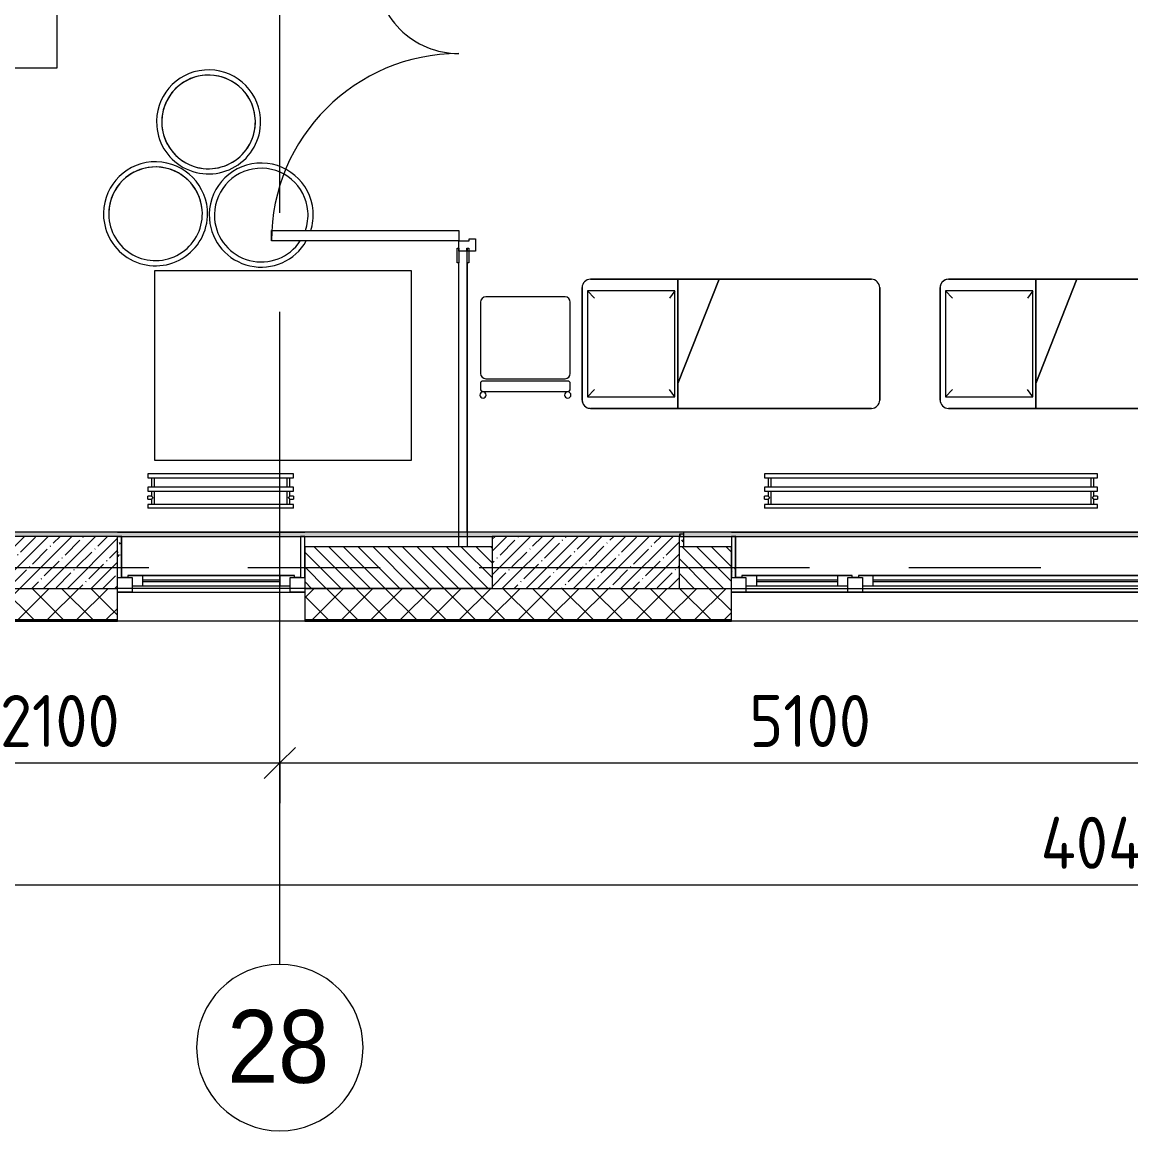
# Model space of a CAD drawing. Header units: millimetres. Extents: x 81382 to 274764, y -8553 to 29000.
# Drawn here: x 99472 to 104799, y -2706 to 2621 of the extents above; entities that cross this region are included whole.
import ezdxf

# ---------------------------------------------------------------- set-up
doc = ezdxf.new("R2010")
doc.units = ezdxf.units.MM
doc.linetypes.add('Осевая', pattern=[3175, 635, -476.25, 1587.5, -476.25])
for name, color, linetype, lineweight in [('A-ANNO-DIMS', 7, 'Continuous', 9), ('A-ANNO-DIMS-100', 7, 'Continuous', 9), ('A-DOOR', 7, 'Continuous', 9), ('A-DOOR-1', 7, 'Continuous', 13), ('A-DOOR-FRAM', 7, 'Continuous', 13), ('A-GLAZ', 7, 'Continuous', 9), ('A-GLAZ-1', 7, 'Continuous', 13), ('A-WALL', 7, 'Continuous', 9), ('I-WALL', 7, 'Continuous', 9), ('M-EQPM', 7, 'Continuous', 9), ('S-COLS', 7, 'Continuous', 9), ('Оси', 7, 'Continuous', 9), ('Оси-1', 7, 'Continuous', 20), ('Оси-2', 7, 'Осевая', 9)]:
    doc.layers.add(name, color=color, linetype=linetype, lineweight=lineweight)
for name, color, linetype, lineweight, true_color in [('A-WALL-1', 7, 'Continuous', 9, 0x3c3c3c), ('A-WALL-FNSH-1', 7, 'Continuous', 9, 0x3c3c3c), ('I-FURN-1', 7, 'Continuous', 9, 0xf0f0f0)]:
    doc.layers.add(name, color=color, linetype=linetype, lineweight=lineweight, true_color=true_color)
doc.styles.add('Arial', font='arial.ttf', dxfattribs={"width": 0.9, "height": 350})
doc.styles.add('ISOCPEUR', font='isocpeur.ttf', dxfattribs={"width": 0.9, "height": 250})
doc.dimstyles.new('ISO-2_5_0_9К_БОЛЬШОЙ', dxfattribs={"dimscale": 304.8, "dimtxt": 248.995294, "dimasz": 0.492126, "dimexe": 0.393701, "dimexo": 0.984252, "dimgap": 0, "dimtad": 1, "dimdec": 0, "dimrnd": 10, "dimzin": 0, "dimdsep": 46, "dimtxsty": 'ISOCPEUR', "dimblk1": 'OBLIQUE', "dimblk2": 'OBLIQUE', "dimsah": 1, "dimcen": 0.09, "dimdle": 0.393701, "dimazin": 0, "dimtfac": 1, "dimtdec": 4, "dimtix": 1, "dimtmove": 0, "dimatfit": 3, "dimfxl": 1, "dimtvp": 1, "dimtolj": 1, "dimtzin": 0, "dimarcsym": 2})
pattern_1 = [(0, (0, 0), (121.92, 30.48), [10.058, -81.382, 10.058, -81.382, -487.68]), (0, (0, 0), (121.92, 30.48), [-182.88, 10.058, -172.822, 10.058, -81.382, -213.36]), (0, (0, 0), (121.92, 30.48), [-457.2, 10.058, -50.902, 10.058, -142.342]), (120, (45.72, 15.24), (-87.356454, 90.345817), [10.058, -81.382, 10.058, -81.382, -487.68]), (120, (45.72, 15.24), (-87.356454, 90.345817), [-182.88, 10.058, -172.822, 10.058, -81.382, -213.36]), (120, (45.72, 15.24), (-87.356454, 90.345817), [-457.2, 10.058, -50.902, 10.058, -142.342]), (240, (60.96, 76.2), (-34.563546, -120.825817), [10.058, -81.382, 10.058, -81.382, -487.68]), (240, (60.96, 76.2), (-34.563546, -120.825817), [-182.88, 10.058, -172.822, 10.058, -81.382, -213.36]), (240, (60.96, 76.2), (-34.563546, -120.825817), [-457.2, 10.058, -50.902, 10.058, -142.342])]

# ---------------------------------------------------------------- blocks, each defined once
blk = doc.blocks.new('BSC_Колонна _Прямоугольная - 250х900-23282983-План размещения напольных электротехнических лючков и розеток 3 этажа в осях 23-33')
at = {"layer": 'S-COLS'}
h = blk.add_hatch(dxfattribs=at)
h.set_pattern_fill('FP_8', color=256, style=0, pattern_type=2)
h.set_pattern_definition([(45, (-99480, -25), (-57.024626, 57.024626), []), (45, (-99422.975, -25), (-57.024626, 57.024626), [100.806, -20.161, 3.353, -16.808])])
h.paths.add_polyline_path([(-302, -125), (450, -125), (450, 125), (-450, 125), (-450, -125)])
for p, q in [((450, 125), (-450, 125)), ((-450, 125), (-450, -125)), ((450, -125), (450, 125)), ((-450, -125), (450, -125))]:
    blk.add_line(p, q, dxfattribs=at)
blk = doc.blocks.new('BSC_Колонна _Прямоугольная - 250х900-V2-План размещения напольных электротехнических лючков и розеток 3 этажа в осях 23-33')
at = {"layer": 'S-COLS'}
h = blk.add_hatch(dxfattribs=at)
h.set_pattern_fill('FP_15', color=256, style=0, pattern_type=2)
h.set_pattern_definition([(45, (-102180, -25), (-57.024626, 57.024626), []), (45, (-102122.975, -25), (-57.024626, 57.024626), [100.806, -20.161, 3.353, -16.808])])
h.paths.add_polyline_path([(-450, -125), (450, -125), (450, 125), (-450, 125)])
for p, q in [((450, 125), (-450, 125)), ((-450, 125), (-450, -125)), ((450, -125), (450, 125)), ((-450, -125), (450, -125))]:
    blk.add_line(p, q, dxfattribs=at)
blk = doc.blocks.new('120_Окно_СКБ_2Ст_Фрамуга сверху - 120_Окно_СКБ_2Ст_2300х2500_h_ ДОО-19727959-План размещения напольных электротехнических лючков и розеток 3 этажа в осях 23-33')
at = {"layer": 'A-GLAZ'}
for p, q in [((1150, -57), (-1150, -57)), ((-1080, -57), (1080, -57)), ((-1130, -127), (-1100, -127)), ((-1030, -107), (470, -107)), ((470, -117), (-1030, -117)), ((540, -127), (570, -127)), ((540, -127), (570, -127)), ((640, -107), (1030, -107)), ((1030, -117), (640, -117)), ((1100, -127), (1130, -127))]:
    blk.add_line(p, q, dxfattribs=at)
at = {"layer": 'A-GLAZ-1'}
for p, q in [((-1150, -127), (-1150, -57)), ((-1150, -57), (-1080, -57)), ((-1080, -57), (-1080, -127)), ((520, -87), (-1080, -87)), ((-1080, -87), (-1080, -127)), ((-1030, -137), (-1030, -87)), ((470, -137), (470, -87)), ((520, -127), (520, -57)), ((520, -57), (590, -57)), ((520, -127), (520, -87)), ((590, -57), (590, -127)), ((1080, -87), (590, -87)), ((590, -87), (590, -127)), ((640, -137), (640, -87)), ((1030, -137), (1030, -87)), ((1080, -127), (1080, -57)), ((1080, -57), (1150, -57)), ((1080, -127), (1080, -87)), ((1150, -57), (1150, -127)), ((-1080, -127), (-1150, -127)), ((-1080, -127), (-1100, -127)), ((-1100, -127), (-1100, -137)), ((-1100, -137), (540, -137)), ((540, -137), (-1100, -137)), ((590, -127), (520, -127)), ((540, -127), (520, -127)), ((540, -137), (540, -127)), ((590, -127), (570, -127)), ((570, -127), (570, -137)), ((570, -137), (1100, -137)), ((1100, -137), (570, -137)), ((1150, -127), (1080, -127)), ((1100, -127), (1080, -127)), ((1100, -137), (1100, -127))]:
    blk.add_line(p, q, dxfattribs=at)
blk = doc.blocks.new('120_Окно_СКБ_1Ст - 120_Окно_СКБ_1Ст 900х2500_h_ с форточкой-V32-План размещения напольных электротехнических лючков и розеток 3 этажа в осях 23-33')
at = {"layer": 'A-GLAZ'}
for p, q in [((450, -57), (-450, -57)), ((-430, -127), (-400, -127)), ((-330, -107), (330, -107)), ((330, -117), (-330, -117)), ((400, -127), (430, -127))]:
    blk.add_line(p, q, dxfattribs=at)
at = {"layer": 'A-GLAZ-1'}
for p, q in [((-450, -127), (-450, -57)), ((-450, -57), (-380, -57)), ((-380, -57), (-380, -127)), ((380, -87), (-380, -87)), ((-380, -87), (-380, -127)), ((-330, -137), (-330, -87)), ((330, -137), (330, -87)), ((380, -127), (380, -57)), ((380, -57), (450, -57)), ((380, -127), (380, -87)), ((450, -57), (450, -127)), ((-380, -127), (-450, -127)), ((-380, -127), (-400, -127)), ((-400, -127), (-400, -137)), ((-400, -137), (400, -137)), ((400, -137), (-400, -137)), ((450, -127), (380, -127)), ((400, -127), (380, -127)), ((400, -137), (400, -127))]:
    blk.add_line(p, q, dxfattribs=at)
blk = doc.blocks.new('Bed - Small Sizes - 1_119-V71-План размещения напольных электротехнических лючков и розеток 3 этажа в осях 23-33')
at = {"layer": 'I-FURN-1'}
for p, q in [((247.3, 0), (-292.7, 0)), ((-292.7, 0), (247.3, 0)), ((247.3, 0), (-292.7, 0)), ((-292.7, 0), (247.3, 0)), ((-332.7, -40), (-332.7, -460)), ((-332.7, -460), (-332.7, -40)), ((-332.7, -40), (-332.7, -460)), ((-332.7, -460), (-332.7, -40)), ((-277.5, -26.2), (-242.7, -60)), ((232.5, -26.2), (-277.5, -26.2)), ((-277.5, -26.2), (-277.5, -446.2)), ((232.5, -26.2), (-277.5, -26.2)), ((-277.5, -26.2), (-277.5, -446.2)), ((232.5, -26.2), (197.3, -60)), ((232.5, -446.2), (232.5, -26.2)), ((232.5, -446.2), (232.5, -26.2)), ((287.3, -460), (287.3, -40)), ((287.3, -40), (287.3, -460)), ((287.3, -657.7), (287.3, -40)), ((287.3, -40), (287.3, -657.7)), ((-277.5, -446.2), (-242.7, -420)), ((232.5, -446.2), (197.3, -420)), ((-332.7, -460), (-212.7, -460)), ((-212.7, -460), (-332.7, -460)), ((-332.7, -460), (-332.7, -1390)), ((-332.7, -1390), (-332.7, -460)), ((-332.7, -460), (-212.7, -460)), ((-277.5, -446.2), (232.5, -446.2)), ((-277.5, -446.2), (232.5, -446.2)), ((-212.7, -460), (287.3, -460)), ((287.3, -460), (-212.7, -460)), ((287.3, -460), (-212.7, -460)), ((-212.7, -460), (287.3, -657.7)), ((287.3, -657.7), (-212.7, -460)), ((-212.7, -460), (287.3, -460)), ((-212.7, -460), (287.3, -657.7)), ((-212.7, -460), (287.3, -460)), ((287.3, -657.7), (287.3, -460)), ((287.3, -460), (287.3, -657.7)), ((287.3, -1390), (287.3, -657.7)), ((287.3, -657.7), (287.3, -1390)), ((-292.7, -1430), (247.3, -1430)), ((247.3, -1430), (-292.7, -1430))]:
    blk.add_line(p, q, dxfattribs=at)
for centre, start, end in [((-292.7, -40), 90, 180), ((-292.7, -40), 90, 180), ((247.3, -40), 360, 90), ((247.3, -40), 0, 90), ((-292.7, -40), 90, 180), ((-292.7, -40), 90, 180), ((247.3, -40), 0, 90), ((247.3, -40), 15, 90), ((247.3, -40), 0, 15), ((-292.7, -1390), 180, 270), ((-292.7, -1390), 180, 270), ((247.3, -1390), 270, 0), ((247.3, -1390), 270, 0)]:
    blk.add_arc(centre, 40, start, end, dxfattribs=at)
blk = doc.blocks.new('Bed - Small Sizes - 1_119-V72-План размещения напольных электротехнических лючков и розеток 3 этажа в осях 23-33')
at = {"layer": 'I-FURN-1'}
for p, q in [((247.3, 0), (-292.7, 0)), ((-292.7, 0), (247.3, 0)), ((247.3, 0), (-292.7, 0)), ((-292.7, 0), (247.3, 0)), ((-332.7, -40), (-332.7, -460)), ((-332.7, -460), (-332.7, -40)), ((-332.7, -40), (-332.7, -460)), ((-332.7, -460), (-332.7, -40)), ((-277.5, -26.2), (-242.7, -60)), ((232.5, -26.2), (-277.5, -26.2)), ((-277.5, -26.2), (-277.5, -446.2)), ((232.5, -26.2), (-277.5, -26.2)), ((-277.5, -26.2), (-277.5, -446.2)), ((232.5, -26.2), (197.3, -60)), ((232.5, -446.2), (232.5, -26.2)), ((232.5, -446.2), (232.5, -26.2)), ((287.3, -460), (287.3, -40)), ((287.3, -40), (287.3, -460)), ((287.3, -657.7), (287.3, -40)), ((287.3, -40), (287.3, -657.7)), ((-277.5, -446.2), (-242.7, -420)), ((232.5, -446.2), (197.3, -420)), ((-332.7, -460), (-212.7, -460)), ((-212.7, -460), (-332.7, -460)), ((-332.7, -460), (-332.7, -1390)), ((-332.7, -1390), (-332.7, -460)), ((-332.7, -460), (-212.7, -460)), ((-277.5, -446.2), (232.5, -446.2)), ((-277.5, -446.2), (232.5, -446.2)), ((-212.7, -460), (287.3, -460)), ((287.3, -460), (-212.7, -460)), ((287.3, -460), (-212.7, -460)), ((-212.7, -460), (287.3, -657.7)), ((287.3, -657.7), (-212.7, -460)), ((-212.7, -460), (287.3, -460)), ((-212.7, -460), (287.3, -657.7)), ((-212.7, -460), (287.3, -460)), ((287.3, -657.7), (287.3, -460)), ((287.3, -460), (287.3, -657.7)), ((287.3, -1390), (287.3, -657.7)), ((287.3, -657.7), (287.3, -1390)), ((-292.7, -1430), (247.3, -1430)), ((247.3, -1430), (-292.7, -1430))]:
    blk.add_line(p, q, dxfattribs=at)
for centre, start, end in [((-292.7, -40), 90, 180), ((-292.7, -40), 90, 180), ((247.3, -40), 360, 90), ((247.3, -40), 0, 90), ((-292.7, -40), 90, 180), ((-292.7, -40), 150, 180), ((-292.7, -40), 90, 150), ((247.3, -40), 0, 90), ((247.3, -40), 0, 90), ((-292.7, -1390), 180, 270), ((-292.7, -1390), 180, 270), ((247.3, -1390), 270, 0), ((247.3, -1390), 270, 0)]:
    blk.add_arc(centre, 40, start, end, dxfattribs=at)
blk = doc.blocks.new('Стул Breuer - 1_189-25586788-План размещения напольных электротехнических лючков и розеток 3 этажа в осях 23-33')
at = {"layer": 'I-FURN-1'}
for p, q in [((-215.9, 215.9), (-215.9, -127)), ((190.5, 241.3), (-190.5, 241.3)), ((215.9, -127), (215.9, 215.9)), ((-190.5, -152.4), (190.5, -152.4)), ((-215.9, -176.2), (-215.9, -200.8)), ((203.2, -163.5), (-203.2, -163.5)), ((215.9, -200.8), (215.9, -176.2)), ((-203.2, -213.5), (203.2, -213.5))]:
    blk.add_line(p, q, dxfattribs=at)
for centre, radius, start, end in [((-190.5, 215.9), 25.4, 90, 180), ((190.5, 215.9), 25.4, 0, 90), ((-190.5, -127), 25.4, 180, 270), ((190.5, -127), 25.4, 270, 360), ((-203.2, -176.2), 12.7, 90, 180), ((-203.2, -200.8), 12.7, 180, 270), ((203.2, -176.2), 12.7, 360, 90), ((203.2, -200.8), 12.7, 270, 360), ((-203.5, -230.6), 15.1, 360, 180), ((-203.5, -230.6), 15.1, 180, 360), ((203.7, -230.6), 15.1, 360, 180), ((203.7, -230.6), 15.1, 180, 360)]:
    blk.add_arc(centre, radius, start, end, dxfattribs=at)
blk = doc.blocks.new('Стол базовый прямоугольный - 1_88-26291934-План размещения напольных электротехнических лючков и розеток 3 этажа в осях 23-33')
at = {"layer": 'I-FURN-1'}
for p, q in [((600, 225), (-600, 225)), ((-600, 225), (-600, -225)), ((600, -225), (600, 225)), ((-600, -225), (600, -225))]:
    blk.add_line(p, q, dxfattribs=at)
blk = doc.blocks.new('Стол базовый прямоугольный - 1_146-25586992-План размещения напольных электротехнических лючков и розеток 3 этажа в осях 23-33')
at = {"layer": 'I-FURN-1'}
for p, q in [((617.5, 455), (-617.5, 455)), ((-617.5, 455), (-617.5, -455)), ((617.5, -455), (617.5, 455)), ((-617.5, -455), (617.5, -455))]:
    blk.add_line(p, q, dxfattribs=at)
blk = doc.blocks.new('ПУФ1 - 500_500 2-V94-План размещения напольных электротехнических лючков и розеток 3 этажа в осях 23-33')
at = {"layer": 'I-FURN-1'}
for radius, start, end in [(250, 360, 180), (250, 0, 180), (225, 360, 180), (225, 0, 180), (250, 180, 360), (225, 180, 360), (225, 180, 347.1429), (225, 347.1429, 360), (250, 180, 360)]:
    blk.add_arc((0, 0), radius, start, end, dxfattribs=at)
blk = doc.blocks.new('ПУФ1 - 500_500 2-V95-План размещения напольных электротехнических лючков и розеток 3 этажа в осях 23-33')
at = {"layer": 'I-FURN-1'}
for radius, start, end in [(250, 360, 180), (250, 0, 180), (225, 360, 180), (225, 102.8571, 115.7143), (225, 90, 102.8571), (225, 0, 90), (225, 128.5714, 154.2857), (225, 115.7143, 128.5714), (225, 154.2857, 180), (250, 180, 360), (225, 180, 360), (225, 180, 192.8571), (225, 282.8571, 360), (250, 180, 360), (225, 192.8571, 244.2857), (225, 244.2857, 282.8571)]:
    blk.add_arc((0, 0), radius, start, end, dxfattribs=at)
blk = doc.blocks.new('ПУФ1 - 500_500 2-V96-План размещения напольных электротехнических лючков и розеток 3 этажа в осях 23-33')
at = {"layer": 'I-FURN-1'}
for radius, start, end in [(250, 360, 145.4688), (250, 0, 145.4688), (225, 360, 141.9059), (225, 0, 141.9059), (250, 158.0695, 180), (250, 158.0695, 180), (225, 156.1215, 180), (225, 156.1215, 180), (250, 180, 360), (225, 180, 360), (225, 180, 360), (250, 180, 360)]:
    blk.add_arc((0, 0), radius, start, end, dxfattribs=at)
blk = doc.blocks.new('radiator_prado_classic_z_tip_30_po exemplyaru - Classic Z Тип 30-300-31134001-План размещения напольных электротехнических лючков и розеток 3 этажа в осях 23-33')
at = {"layer": 'M-EQPM'}
for p, q in [((0, 228), (0, 210)), ((700, 228), (0, 228)), ((700, 210), (700, 228)), ((0, 210), (700, 210)), ((700, 164), (0, 164)), ((0, 164), (0, 146)), ((17.5, 210), (17.5, 164)), ((32.5, 164), (32.5, 210)), ((667.5, 210), (667.5, 164)), ((682.5, 164), (682.5, 210)), ((700, 146), (700, 164)), ((0, 146), (700, 146)), ((17.5, 121.5), (0, 121.5)), ((17.5, 121.5), (0, 121.5)), ((0, 121.5), (0, 121.2)), ((0, 106.5), (0, 121.5)), ((0, 121.2), (0, 121.2)), ((0, 106.8), (0, 106.5)), ((0, 106.8), (0, 106.8)), ((17.5, 146), (17.5, 121.5)), ((32.5, 82), (32.5, 146)), ((667.5, 146), (667.5, 82)), ((682.5, 121.5), (682.5, 146)), ((700, 121.5), (682.5, 121.5)), ((700, 121.5), (682.5, 121.5)), ((700, 121.5), (700, 106.5)), ((700, 121.2), (700, 121.5)), ((700, 121.5), (700, 121.2)), ((700, 121.2), (700, 121.5)), ((700, 106.5), (700, 106.8)), ((700, 106.8), (700, 106.5)), ((700, 106.5), (700, 106.8)), ((0, 106.5), (17.5, 106.5)), ((0, 106.5), (17.5, 106.5)), ((700, 82), (0, 82)), ((0, 82), (0, 64)), ((700, 64), (0, 64)), ((17.5, 106.5), (17.5, 82)), ((682.5, 82), (682.5, 106.5)), ((682.5, 106.5), (700, 106.5)), ((682.5, 106.5), (700, 106.5)), ((700, 64), (700, 82))]:
    blk.add_line(p, q, dxfattribs=at)
for points, knots in [([(25, 114), (24.5, 114.5), (23.6, 115.4), (22.4, 116.6), (21.6, 117.4), (21.1, 117.9), (20.8, 118.2), (20.5, 118.5), (20.2, 118.8), (19.8, 119.1), (19.6, 119.4), (19.3, 119.7), (19, 120), (18.7, 120.3), (18.5, 120.5), (18.3, 120.7), (18.1, 120.9), (17.9, 121.1), (17.8, 121.2), (17.7, 121.3), (17.5, 121.5), (17.5, 121.5), (17.5, 121.5)], [0, 0, 0, 0, 0.142857, 0.285714, 0.357143, 0.392857, 0.428571, 0.464286, 0.5, 0.535714, 0.571429, 0.607143, 0.642857, 0.678571, 0.714286, 0.75, 0.785714, 0.821429, 0.857143, 0.892857, 0.928571, 1, 1, 1, 1]), ([(17.5, 106.5), (17.5, 106.5), (17.5, 106.5), (17.7, 106.7), (17.8, 106.8), (17.9, 106.9), (18.1, 107.1), (18.3, 107.3), (18.5, 107.5), (18.7, 107.7), (19, 108), (19.3, 108.3), (19.6, 108.6), (19.8, 108.9), (20.3, 109.3), (20.7, 109.7), (21.1, 110.1), (21.6, 110.6), (22.4, 111.4), (23.6, 112.6), (24.5, 113.5), (25, 114)], [0, 0, 0, 0, 0.071429, 0.107143, 0.142857, 0.178571, 0.214286, 0.25, 0.285714, 0.321429, 0.357143, 0.392857, 0.428571, 0.464286, 0.5, 0.571429, 0.607143, 0.642857, 0.714286, 0.857143, 1, 1, 1, 1]), ([(675, 114), (675.5, 114.5), (676.4, 115.4), (677.6, 116.6), (678.4, 117.4), (678.9, 117.9), (679.2, 118.2), (679.5, 118.5), (679.8, 118.8), (680.1, 119.2), (680.4, 119.4), (680.7, 119.7), (681, 120), (681.3, 120.3), (681.5, 120.5), (681.7, 120.7), (681.9, 120.9), (682.1, 121.1), (682.2, 121.2), (682.3, 121.3), (682.5, 121.5), (682.5, 121.5), (682.5, 121.5)], [0, 0, 0, 0, 0.142857, 0.285714, 0.357143, 0.392857, 0.428571, 0.464286, 0.5, 0.535714, 0.571429, 0.607143, 0.642857, 0.678571, 0.714286, 0.75, 0.785714, 0.821429, 0.857143, 0.892857, 0.928571, 1, 1, 1, 1]), ([(682.5, 106.5), (682.5, 106.5), (682.5, 106.5), (682.3, 106.7), (682.2, 106.8), (682.1, 106.9), (681.9, 107.1), (681.7, 107.3), (681.5, 107.5), (681.3, 107.7), (681, 108), (680.7, 108.3), (680.4, 108.6), (680.1, 108.8), (679.7, 109.3), (679.3, 109.7), (678.9, 110.1), (678.4, 110.6), (677.6, 111.4), (676.4, 112.6), (675.5, 113.5), (675, 114)], [0, 0, 0, 0, 0.071429, 0.107143, 0.142857, 0.178571, 0.214286, 0.25, 0.285714, 0.321429, 0.357143, 0.392857, 0.428571, 0.464286, 0.5, 0.571429, 0.607143, 0.642857, 0.714286, 0.857143, 1, 1, 1, 1])]:
    blk.add_open_spline(points, degree=3, knots=knots, dxfattribs=at)
blk = doc.blocks.new('radiator_prado_classic_z_tip_30_po exemplyaru - Classic Z Тип 30-300-V123-План размещения напольных электротехнических лючков и розеток 3 этажа в осях 23-33')
at = {"layer": 'M-EQPM'}
for p, q in [((0, 228), (0, 210)), ((1600, 228), (0, 228)), ((1600, 210), (1600, 228)), ((0, 210), (1600, 210)), ((1600, 164), (0, 164)), ((0, 164), (0, 146)), ((17.5, 210), (17.5, 164)), ((32.5, 164), (32.5, 210)), ((1567.5, 210), (1567.5, 164)), ((1582.5, 164), (1582.5, 210)), ((1600, 146), (1600, 164)), ((0, 146), (1600, 146)), ((17.5, 121.5), (0, 121.5)), ((17.5, 121.5), (0, 121.5)), ((0, 121.5), (0, 121.2)), ((0, 106.5), (0, 121.5)), ((0, 121.2), (0, 121.2)), ((0, 106.8), (0, 106.5)), ((0, 106.8), (0, 106.8)), ((17.5, 146), (17.5, 121.5)), ((32.5, 82), (32.5, 146)), ((1567.5, 146), (1567.5, 82)), ((1582.5, 121.5), (1582.5, 146)), ((1600, 121.5), (1582.5, 121.5)), ((1600, 121.5), (1582.5, 121.5)), ((1600, 121.5), (1600, 106.5)), ((1600, 121.2), (1600, 121.5)), ((1600, 121.5), (1600, 121.2)), ((1600, 121.2), (1600, 121.5)), ((1600, 106.5), (1600, 106.8)), ((1600, 106.8), (1600, 106.5)), ((1600, 106.5), (1600, 106.8)), ((0, 106.5), (17.5, 106.5)), ((0, 106.5), (17.5, 106.5)), ((1600, 82), (0, 82)), ((0, 82), (0, 64)), ((1600, 64), (0, 64)), ((17.5, 106.5), (17.5, 82)), ((1582.5, 82), (1582.5, 106.5)), ((1582.5, 106.5), (1600, 106.5)), ((1582.5, 106.5), (1600, 106.5)), ((1600, 64), (1600, 82))]:
    blk.add_line(p, q, dxfattribs=at)
for points, knots in [([(25, 114), (24.5, 114.5), (23.6, 115.4), (22.4, 116.6), (21.6, 117.4), (21.1, 117.9), (20.8, 118.2), (20.5, 118.5), (20.2, 118.8), (19.8, 119.1), (19.6, 119.4), (19.3, 119.7), (19, 120), (18.7, 120.3), (18.5, 120.5), (18.3, 120.7), (18.1, 120.9), (17.9, 121.1), (17.8, 121.2), (17.7, 121.3), (17.5, 121.5), (17.5, 121.5), (17.5, 121.5)], [0, 0, 0, 0, 0.142857, 0.285714, 0.357143, 0.392857, 0.428571, 0.464286, 0.5, 0.535714, 0.571429, 0.607143, 0.642857, 0.678571, 0.714286, 0.75, 0.785714, 0.821429, 0.857143, 0.892857, 0.928571, 1, 1, 1, 1]), ([(17.5, 106.5), (17.5, 106.5), (17.5, 106.5), (17.7, 106.7), (17.8, 106.8), (17.9, 106.9), (18.1, 107.1), (18.3, 107.3), (18.5, 107.5), (18.7, 107.7), (19, 108), (19.3, 108.3), (19.6, 108.6), (19.8, 108.9), (20.3, 109.3), (20.7, 109.7), (21.1, 110.1), (21.6, 110.6), (22.4, 111.4), (23.6, 112.6), (24.5, 113.5), (25, 114)], [0, 0, 0, 0, 0.071429, 0.107143, 0.142857, 0.178571, 0.214286, 0.25, 0.285714, 0.321429, 0.357143, 0.392857, 0.428571, 0.464286, 0.5, 0.571429, 0.607143, 0.642857, 0.714286, 0.857143, 1, 1, 1, 1]), ([(1575, 114), (1575.5, 114.5), (1576.4, 115.4), (1577.6, 116.6), (1578.4, 117.4), (1578.9, 117.9), (1579.2, 118.2), (1579.5, 118.5), (1579.8, 118.8), (1580.1, 119.2), (1580.4, 119.4), (1580.7, 119.7), (1581, 120), (1581.3, 120.3), (1581.5, 120.5), (1581.7, 120.7), (1581.9, 120.9), (1582.1, 121.1), (1582.2, 121.2), (1582.3, 121.3), (1582.5, 121.5), (1582.5, 121.5), (1582.5, 121.5)], [0, 0, 0, 0, 0.142857, 0.285714, 0.357143, 0.392857, 0.428571, 0.464286, 0.5, 0.535714, 0.571429, 0.607143, 0.642857, 0.678571, 0.714286, 0.75, 0.785714, 0.821429, 0.857143, 0.892857, 0.928571, 1, 1, 1, 1]), ([(1582.5, 106.5), (1582.5, 106.5), (1582.5, 106.5), (1582.3, 106.7), (1582.2, 106.8), (1582.1, 106.9), (1581.9, 107.1), (1581.7, 107.3), (1581.5, 107.5), (1581.3, 107.7), (1581, 108), (1580.7, 108.3), (1580.4, 108.6), (1580.1, 108.8), (1579.7, 109.3), (1579.3, 109.7), (1578.9, 110.1), (1578.4, 110.6), (1577.6, 111.4), (1576.4, 112.6), (1575.5, 113.5), (1575, 114)], [0, 0, 0, 0, 0.071429, 0.107143, 0.142857, 0.178571, 0.214286, 0.25, 0.285714, 0.321429, 0.357143, 0.392857, 0.428571, 0.464286, 0.5, 0.571429, 0.607143, 0.642857, 0.714286, 0.857143, 1, 1, 1, 1])]:
    blk.add_open_spline(points, degree=3, knots=knots, dxfattribs=at)
blk = doc.blocks.new('110_Дверь_СКБ_2Ст - Д-5_п__в составе перегородки _не входит в спец__-32680317-План размещения напольных электротехнических лючков и розеток 3 этажа в осях 23-33')
at = {"layer": 'A-DOOR'}
for centre, radius, start, end in [((-637.5, -20), 400, 270, 0), ((662.5, -20), 900, 180, 270)]:
    blk.add_arc(centre, radius, start, end, dxfattribs=at)
at = {"layer": 'A-DOOR-1'}
for p, q in [((-637.5, -20), (-587.5, -20)), ((-637.5, -420), (-637.5, -20)), ((-587.5, -20), (-587.5, -420)), ((612.5, -20), (662.5, -20)), ((612.5, -920), (612.5, -20)), ((662.5, -20), (662.5, -920)), ((-587.5, -420), (-637.5, -420)), ((662.5, -920), (612.5, -920))]:
    blk.add_line(p, q, dxfattribs=at)
at = {"layer": 'A-DOOR-FRAM'}
for p, q in [((-687.5, 60), (-627.5, 60)), ((-687.5, -20), (-687.5, 60)), ((-627.5, 60), (-627.5, 30)), ((652.5, 60), (712.5, 60)), ((652.5, 30), (652.5, 60)), ((712.5, 60), (712.5, -20)), ((-742.5, 28), (-672.5, 28)), ((-742.5, 20), (-742.5, 28)), ((-672.5, 20), (-742.5, 20)), ((-687.5, 20), (-672.5, 20)), ((-687.5, 19), (-687.5, 20)), ((-672.5, 19), (-687.5, 19)), ((-672.5, 28), (-672.5, 20)), ((-672.5, 20), (-672.5, 19)), ((-637.5, 30), (-637.5, -20)), ((-627.5, 30), (-637.5, 30)), ((662.5, 30), (652.5, 30)), ((662.5, -20), (662.5, 30)), ((697.5, 20), (697.5, 28)), ((697.5, 28), (767.5, 28)), ((697.5, 19), (697.5, 20)), ((697.5, 20), (712.5, 20)), ((767.5, 20), (697.5, 20)), ((712.5, 19), (697.5, 19)), ((712.5, 20), (712.5, 19)), ((767.5, 28), (767.5, 20)), ((-742.5, -20), (-672.5, -20)), ((-742.5, -28), (-742.5, -20)), ((-672.5, -28), (-742.5, -28)), ((-637.5, -20), (-687.5, -20)), ((-672.5, -20), (-672.5, -28)), ((712.5, -20), (662.5, -20)), ((697.5, -28), (697.5, -20)), ((697.5, -20), (767.5, -20)), ((767.5, -28), (697.5, -28)), ((767.5, -20), (767.5, -28))]:
    blk.add_line(p, q, dxfattribs=at)
blk = doc.blocks.new('Ось сетки - D8-29747960-План размещения напольных электротехнических лючков и розеток 3 этажа в осях 23-33')
at = {"layer": 'Оси-1'}
for start, end in [(360, 180), (180, 360)]:
    blk.add_arc((0, 0), 4, start, end, dxfattribs=at)
blk = doc.blocks.new('DIMBLOCK40-План размещения напольных электротехнических лючков и розеток 3 этажа в осях 23-33')
at = {"layer": 'A-ANNO-DIMS-100'}
for p, q in [((98610, -1132.6), (98610, -818.6)), ((100710, -1132.6), (100710, -818.6)), ((98610, -938.6), (100710, -938.6)), ((98610, -938.6), (98610, -1132.6)), ((100710, -938.6), (100710, -1132.6))]:
    blk.add_line(p, q, dxfattribs=at)
at = {"layer": 'A-ANNO-DIMS-100', "lineweight": 20}
for p, q in [((98610, -938.6), (98685, -863.6)), ((100710, -938.6), (100785, -863.6)), ((98610, -938.6), (98535, -1013.6)), ((100710, -938.6), (100635, -1013.6))]:
    blk.add_line(p, q, dxfattribs=at)
at = {"layer": 'A-ANNO-DIMS-100', "color": 0, "insert": (99365.5, -612), "char_height": 250, "width": 706.764, "attachment_point": 1, "line_spacing_factor": 1.149209, "style": 'ISOCPEUR'}
blk.add_mtext('2100', dxfattribs=at)
blk = doc.blocks.new('_Oblique')
at = {"color": 0, "linetype": 'ByBlock', "lineweight": -2}
blk.add_line((-0.5, -0.5), (0.5, 0.5), dxfattribs=at)
blk = doc.blocks.new('DIMBLOCK41-План размещения напольных электротехнических лючков и розеток 3 этажа в осях 23-33')
at = {"layer": 'A-ANNO-DIMS-100'}
for p, q in [((100710, -1132.6), (100710, -818.6)), ((105810, -1132.6), (105810, -818.6)), ((100710, -938.6), (105810, -938.6)), ((100710, -938.6), (100710, -1132.6)), ((105810, -938.6), (105810, -1132.6))]:
    blk.add_line(p, q, dxfattribs=at)
at = {"layer": 'A-ANNO-DIMS-100', "lineweight": 20}
for p, q in [((100710, -938.6), (100785, -863.6)), ((105810, -938.6), (105885, -863.6)), ((100710, -938.6), (100635, -1013.6)), ((105810, -938.6), (105735, -1013.6))]:
    blk.add_line(p, q, dxfattribs=at)
at = {"layer": 'A-ANNO-DIMS-100', "color": 0, "insert": (102965.5, -612), "char_height": 250, "width": 706.764, "attachment_point": 1, "line_spacing_factor": 1.149209, "style": 'ISOCPEUR'}
blk.add_mtext('5100', dxfattribs=at)
blk = doc.blocks.new('DIMBLOCK47-План размещения напольных электротехнических лючков и розеток 3 этажа в осях 23-33')
at = {"layer": 'A-ANNO-DIMS-100'}
for p, q in [((84560, -1717.9), (84560, -1404)), ((125010, -1717.9), (125010, -1404)), ((84440, -1524), (125130, -1524)), ((84560, -1524), (84560, -1717.9)), ((125010, -1524), (125010, -1717.9))]:
    blk.add_line(p, q, dxfattribs=at)
at = {"layer": 'A-ANNO-DIMS-100', "lineweight": 20}
for p, q in [((84560, -1524), (84635, -1449)), ((125010, -1524), (125085, -1449)), ((84560, -1524), (84485, -1599)), ((125010, -1524), (124935, -1599))]:
    blk.add_line(p, q, dxfattribs=at)
at = {"layer": 'A-ANNO-DIMS-100', "color": 0, "insert": (104366, -1197.4), "char_height": 250, "width": 1005.558, "attachment_point": 1, "line_spacing_factor": 1.149209, "style": 'ISOCPEUR'}
blk.add_mtext('40450', dxfattribs=at)

msp = doc.modelspace()

# ---------------------------------------------------------------- hatches: boundary and pattern name
at = {"layer": 'A-WALL'}
h = msp.add_hatch(dxfattribs=at)
h.set_pattern_fill('FP_2', color=256, style=0, pattern_type=2)
h.set_pattern_definition([(135, (0, 0), (-35.35534, -35.35534), [])])
h.paths.add_polyline_path([(121430, -100), (121430, 100), (121130, 100), (121130, -100)])
h.paths.add_polyline_path([(118830, -100), (119330, -100), (119330, 100), (118830, 100)])
h.paths.add_polyline_path([(117030, -100), (117030, 100), (115980, 100), (115980, -100), (116985.1, -100)])
h.paths.add_polyline_path([(113430, -100), (113680, -100), (113680, 100), (113430, 100)])
h.paths.add_polyline_path([(110730, -100), (111630, -100), (111630, 100), (110730, 100), (110730, 91.5)])
h.paths.add_polyline_path([(109353.5, -100), (109830, -100), (109830, 100), (108930, 100), (108930, -100)])
h.paths.add_polyline_path([(106230, -100), (106230, 100), (105180, 100), (105180, -100), (106173.6, -100)])
h.paths.add_polyline_path([(102880, -100), (102880, 100), (102630, 100), (102630, -100)])
h.paths.add_polyline_path([(101085.9, -100), (101730, -100), (101730, 100), (100830, 100), (100830, -100)])
h.paths.add_polyline_path([(97906, -100), (98130, -100), (98130, 100), (97080, 100), (97080, -100), (97270.1, -100)])
h.paths.add_polyline_path([(94726.2, -100), (94780, -100), (94780, 100), (94530, 100), (94530, -100)])
h.paths.add_polyline_path([(92730, -100), (92730, 100), (91930, 100), (91930, -100), (92182.3, -100)])
h = msp.add_hatch(dxfattribs=at)
h.set_pattern_fill('FP_1', color=256, style=0, pattern_type=2)
h.set_pattern_definition([(45, (0, 0), (-70.71068, 70.71068), []), (135, (0, 0), (-70.71068, -70.71068), [])])
h.paths.add_polyline_path([(125080, -250), (125080, -100), (123730, -100), (123730, -250), (123980.7, -250)])
h.paths.add_polyline_path([(120800.9, -250), (121430, -250), (121430, -100), (120230, -100), (120230, -250)])
h.paths.add_polyline_path([(117930, -250), (119330, -250), (119330, -100), (117930, -100)])
h.paths.add_polyline_path([(116985.1, -250), (117030, -250), (117030, -100), (115980, -100), (115980, -250), (116349.1, -250)])
h.paths.add_polyline_path([(112533.3, -250), (113680, -250), (113680, -100), (112530, -100), (112530, -250)])
h.paths.add_polyline_path([(109830, -250), (109830, -100), (108930, -100), (108930, -250), (109353.5, -250)])
h.paths.add_polyline_path([(111261.4, -250), (111630, -250), (111630, -100), (110730, -100), (110730, -250)])
h.paths.add_polyline_path([(107130, -250), (108030, -250), (108030, -100), (107130, -100)])
h.paths.add_polyline_path([(106230, -250), (106230, -100), (105180, -100), (105180, -250), (106173.6, -250)])
h.paths.add_polyline_path([(102357.8, -250), (102880, -250), (102880, -100), (100830, -100), (100830, -250), (101730, -250)])
h.paths.add_polyline_path([(99930, -250), (99930, -100), (99030, -100), (99030, -250), (99813.9, -250)])
h.paths.add_polyline_path([(98130, -250), (98130, -100), (97080, -100), (97080, -250), (97906, -250)])
h.paths.add_polyline_path([(94726.2, -250), (94780, -250), (94780, -100), (93630, -100), (93630, -250), (94090.2, -250)])
h.paths.add_polyline_path([(92730, -250), (92730, -100), (91930, -100), (91930, -250), (92182.3, -250)])
h.paths.add_polyline_path([(90910.4, -250), (91030, -250), (91030, -100), (89210, -100), (89210, -250), (89638.5, -250)])
at = {"layer": 'I-WALL'}
h = msp.add_hatch(dxfattribs=at)
h.set_pattern_fill('FP_35', color=256, style=0, pattern_type=2)
h.set_pattern_definition(pattern_1)
h.paths.add_polyline_path([(107110, 150), (107110, 170), (92050, 170), (92051, 150), (106968.6, 150)])
h = msp.add_hatch(dxfattribs=at)
h.set_pattern_fill('FP_35', color=256, style=0, pattern_type=2)
h.set_pattern_definition(pattern_1)
h.paths.add_polyline_path([(102650, 100), (102650, 160), (102630, 160), (102630, 100)])
h = msp.add_hatch(dxfattribs=at)
h.set_pattern_fill('FP_35', color=256, style=0, pattern_type=2)
h.set_pattern_definition(pattern_1)
h.paths.add_polyline_path([(99930, -48), (99950, -48), (99950, 150), (99930, 150), (99930, 91.5)])
h = msp.add_hatch(dxfattribs=at)
h.set_pattern_fill('FP_35', color=256, style=0, pattern_type=2)
h.set_pattern_definition(pattern_1)
h.paths.add_polyline_path([(100830, -48), (100830, 149.8), (100810, 149.8), (100810, -48)])
h = msp.add_hatch(dxfattribs=at)
h.set_pattern_fill('FP_35', color=256, style=0, pattern_type=2)
h.set_pattern_definition(pattern_1)
h.paths.add_polyline_path([(102900, -48), (102900, 150), (102880, 150), (102880, -48)])

# ---------------------------------------------------------------- linework, layer by layer
at = {"layer": 'A-WALL'}
for p, q in [((101570, 100), (101570, 1465)), ((101610, 1465), (101610, 100)), ((100830, -100), (101730, -100)), ((101730, -100), (100830, -100)), ((102630, -100), (102880, -100)), ((102630, -100), (111630, -100)), ((99030, -250), (99930, -250)), ((99030, -253), (99930, -253)), ((100830, -258), (99930, -258)), ((100830, -250), (102880, -250)), ((100830, -253), (102880, -253)), ((105180, -258), (102880, -258))]:
    msp.add_line(p, q, dxfattribs=at)
at = {"layer": 'A-WALL-1'}
for p, q in [((107110, 170), (92050, 170)), ((102630, 160), (102630, 150)), ((102650, 160), (102630, 160)), ((99930, 150), (101730, 150)), ((99950, 150), (99930, 150)), ((99950, -48), (99950, 150)), ((100830, 149.8), (100810, 149.8)), ((100810, 149.8), (100810, -48)), ((100830, -48), (100830, 149.8)), ((102630, 150), (107130, 150)), ((102900, 150), (102880, 150)), ((102880, 150), (102880, -48)), ((102900, -48), (102900, 150)), ((101730, 100), (100830, 100)), ((100830, 100), (100830, -250)), ((102880, 100), (102630, 100)), ((102880, -250), (102880, 100)), ((99930, -48), (99950, -48)), ((100810, -48), (100830, -48)), ((102880, -48), (102900, -48)), ((99930, -250), (99930, -100))]:
    msp.add_line(p, q, dxfattribs=at)
at = {"layer": 'A-WALL-FNSH-1'}
for p, q in [((101569, 1465), (101569, 171)), ((101611, 171), (101611, 1465)), ((99930, 171), (99030, 171)), ((99930, 170), (99930, 171)), ((101569, 171), (100830, 171)), ((100830, 171), (100830, 170)), ((101610, 171), (101570, 171)), ((102880, 171), (101611, 171)), ((102650, 170), (102650, 100)), ((102651, 100), (102651, 170)), ((102880, 170), (102880, 171)), ((99951, 150), (99950, 150)), ((99951, -48), (99951, 150)), ((100810, 149.8), (100809, 149.8)), ((100809, 149.8), (100809, -48)), ((102901, 150), (102900, 150)), ((102901, -48), (102901, 150)), ((99950, -48), (99951, -48)), ((100809, -48), (100810, -48)), ((102900, -48), (102901, -48)), ((99030, -258), (99930, -258)), ((99930, -258), (99930, -250)), ((100830, -250), (100830, -258)), ((100830, -258), (102880, -258)), ((102880, -258), (102880, -250))]:
    msp.add_line(p, q, dxfattribs=at)
at = {"layer": 'I-WALL'}
for p, q in [((99930, 171), (100830, 171)), ((102880, 171), (105180, 171)), ((100830, -100), (99930, -100))]:
    msp.add_line(p, q, dxfattribs=at)
at = {"layer": 'Оси'}
msp.add_line((100710, -1906.3), (100710, 593.7), dxfattribs=at)
at = {"layer": 'Оси-2'}
for p, q in [((100710, 593.7), (100710, 18900)), ((84681.8, 0), (122730, 0))]:
    msp.add_line(p, q, dxfattribs=at)

# ---------------------------------------------------------------- block references
at = {"layer": 'A-DOOR', "rotation": 270}
msp.add_blockref('110_Дверь_СКБ_2Ст - Д-5_п__в составе перегородки _не входит в спец__-32680317-План размещения напольных электротехнических лючков и розеток 3 этажа в осях 23-33', (101590, 2232.5), dxfattribs=at)
at = {"layer": 'A-GLAZ', "rotation": 180}
for name, p in [('120_Окно_СКБ_1Ст - 120_Окно_СКБ_1Ст 900х2500_h_ с форточкой-V32-План размещения напольных электротехнических лючков и розеток 3 этажа в осях 23-33', (100380, -175)), ('120_Окно_СКБ_2Ст_Фрамуга сверху - 120_Окно_СКБ_2Ст_2300х2500_h_ ДОО-19727959-План размещения напольных электротехнических лючков и розеток 3 этажа в осях 23-33', (104030, -175))]:
    msp.add_blockref(name, p, dxfattribs=at)
at = {"layer": 'I-FURN-1'}
for name, p, rotation in [('Стол базовый прямоугольный - 1_88-26291934-План размещения напольных электротехнических лючков и розеток 3 этажа в осях 23-33', (99415.7, 3000.8), 90), ('ПУФ1 - 500_500 2-V95-План размещения напольных электротехнических лючков и розеток 3 этажа в осях 23-33', (100367.6, 2141.6), 184.6613193387897), ('ПУФ1 - 500_500 2-V94-План размещения напольных электротехнических лючков и розеток 3 этажа в осях 23-33', (100112.7, 1700.1), 184.6613193387897), ('ПУФ1 - 500_500 2-V96-План размещения напольных электротехнических лючков и розеток 3 этажа в осях 23-33', (100620.6, 1693.9), 184.6613193387897), ('Стол базовый прямоугольный - 1_146-25586992-План размещения напольных электротехнических лючков и розеток 3 этажа в осях 23-33', (100726, 970.5), 180), ('Bed - Small Sizes - 1_119-V72-План размещения напольных электротехнических лючков и розеток 3 этажа в осях 23-33', (102162.7, 1098), 90.00000000000018), ('Bed - Small Sizes - 1_119-V71-План размещения напольных электротехнических лючков и розеток 3 этажа в осях 23-33', (103882.7, 1098), 90.00000000000018)]:
    msp.add_blockref(name, p, dxfattribs=dict(at, rotation=rotation))
msp.add_blockref('Стул Breuer - 1_189-25586788-План размещения напольных электротехнических лючков и розеток 3 этажа в осях 23-33', (101890, 1060), dxfattribs=at)
at = {"layer": 'M-EQPM'}
for name, p in [('radiator_prado_classic_z_tip_30_po exemplyaru - Classic Z Тип 30-300-31134001-План размещения напольных электротехнических лючков и розеток 3 этажа в осях 23-33', (100076.1, 222)), ('radiator_prado_classic_z_tip_30_po exemplyaru - Classic Z Тип 30-300-V123-План размещения напольных электротехнических лючков и розеток 3 этажа в осях 23-33', (103039.2, 222))]:
    msp.add_blockref(name, p, dxfattribs=at)
at = {"layer": 'S-COLS'}
for name, p in [('BSC_Колонна _Прямоугольная - 250х900-23282983-План размещения напольных электротехнических лючков и розеток 3 этажа в осях 23-33', (99480, 25)), ('BSC_Колонна _Прямоугольная - 250х900-V2-План размещения напольных электротехнических лючков и розеток 3 этажа в осях 23-33', (102180, 25))]:
    msp.add_blockref(name, p, dxfattribs=at)
at = {"layer": 'Оси-1', "xscale": 99.99999999999993, "yscale": 99.99999999999993, "zscale": 99.99999999999993}
msp.add_blockref('Ось сетки - D8-29747960-План размещения напольных электротехнических лючков и розеток 3 этажа в осях 23-33', (100710, -2306.3), dxfattribs=at)

# ---------------------------------------------------------------- texts
at = {"layer": 'Оси', "insert": (100457.4, -2125.6), "char_height": 350, "width": 606.076, "attachment_point": 1, "style": 'Arial'}
msp.add_mtext('28', dxfattribs=at)

# ---------------------------------------------------------------- dimensions: what is measured, and where the dimension line sits
at = {"layer": 'A-ANNO-DIMS'}
for base, p1, p2, override, picture, middle in [((100710, -938.6), (98610, -832.6), (100710, -832.6), {"dimpost": '<>', "dimfxl": 2100}, 'DIMBLOCK40-План размещения напольных электротехнических лючков и розеток 3 этажа в осях 23-33', (99660, -813.6)), ((105810, -938.6), (100710, -832.6), (105810, -832.6), {"dimpost": '<>', "dimfxl": 5100}, 'DIMBLOCK41-План размещения напольных электротехнических лючков и розеток 3 этажа в осях 23-33', (103260, -813.6)), ((125010, -1524), (84560, -1417.9), (125010, -1417.9), {"dimpost": '<>', "dimfxl": 40450}, 'DIMBLOCK47-План размещения напольных электротехнических лючков и розеток 3 этажа в осях 23-33', (104785, -1399))]:
    dim = msp.add_linear_dim(base=base, p1=p1, p2=p2, dimstyle='ISO-2_5_0_9К_БОЛЬШОЙ', override=override, dxfattribs=at)
    dim.commit()
    dim.dimension.update_dxf_attribs({"geometry": picture, "text_midpoint": middle})

doc.saveas('drawing.dxf')
